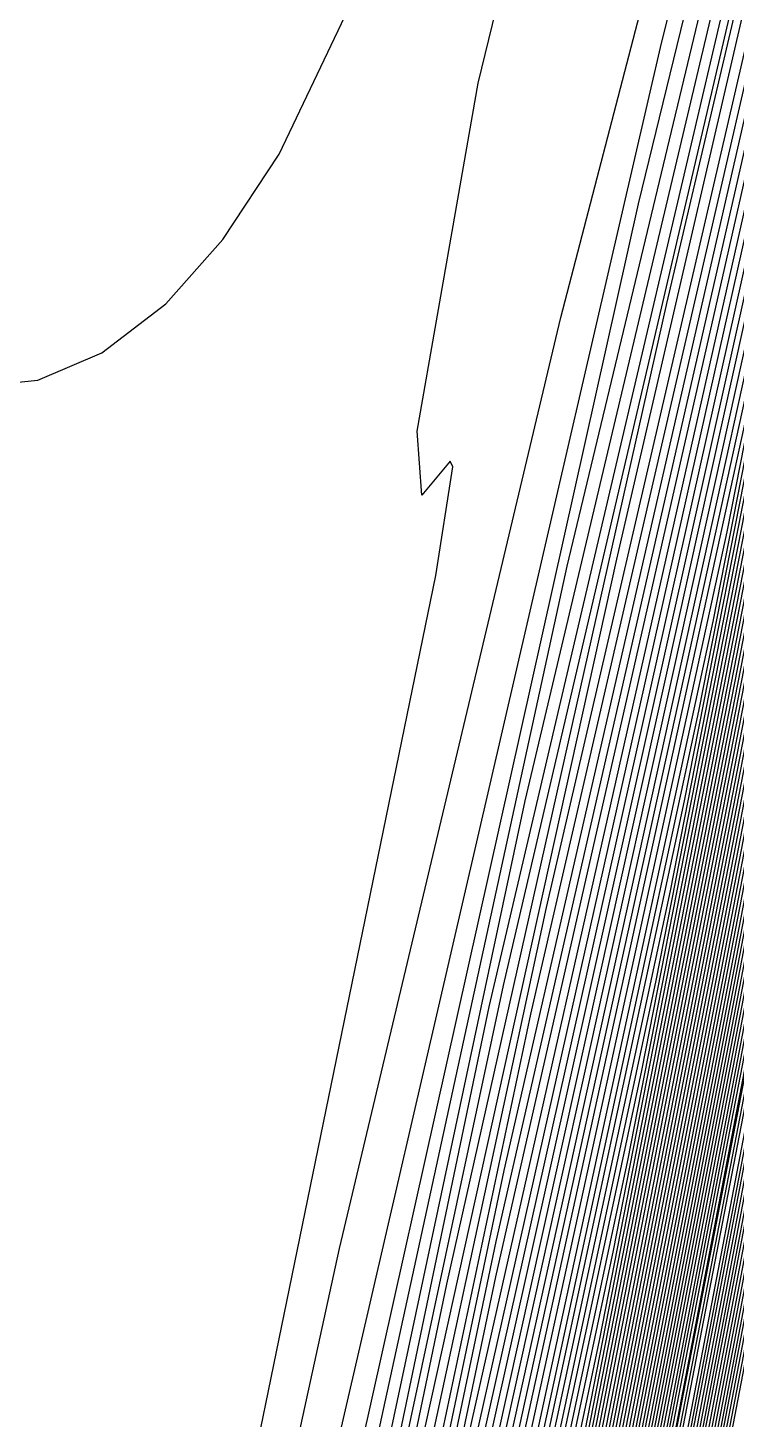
# Model space of a CAD drawing. Header units: inches. Extents: x 2608994 to 2618701, y 1261813 to 1271655.
# Drawn here: x 2617539.5 to 2617659.1, y 1264000.7 to 1264235.6 of the extents above; entities that cross this region are included whole.
import ezdxf

# ---------------------------------------------------------------- set-up
doc = ezdxf.new("R2010")
doc.units = ezdxf.units.IN
doc.header["$MEASUREMENT"] = 0

msp = doc.modelspace()

# ---------------------------------------------------------------- linework, layer by layer
for points, elevation in [([(2617539.4, 1263542.32), (2617631.2, 1263983.52), (2617741.94, 1264550.32), (2617830.4, 1265079.6), (2617853.2, 1265230.5), (2617858.71, 1265285.92), (2617636, 1265608.53), (2617402.19, 1265955.52), (2617339.8, 1266044.32), (2617274.58, 1266133.12), (2617176.06, 1266260.32), (2617079.2, 1266377.73), (2616959.2, 1266513.92), (2616849.32, 1266631.12), (2616799.6, 1266680.82), (2616755.2, 1266722.38), (2616712, 1266759.86), (2616670, 1266793.05), (2616438.4, 1266950.04)], 295), ([(2617518.4, 1263344.36), (2617590.4, 1263705.44), (2617758.13, 1264577.92), (2617844.8, 1265075.97), (2617907.2, 1265447.19), (2617942, 1265673.56), (2617949.2, 1265731.95), (2617949.82, 1265756.32), (2617727.67, 1266057.52), (2617618.12, 1266202.72), (2617502.34, 1266349.12), (2617385.92, 1266488.32), (2617236.1, 1266657.52), (2617095.81, 1266807.52), (2616954.54, 1266949.12)], 318), ([(2617518.4, 1263348.01), (2617595.2, 1263733.04), (2617757.64, 1264577.92), (2617843.6, 1265072.49), (2617904.8, 1265437.38), (2617938.4, 1265656.76), (2617945.6, 1265716.52), (2617945.6, 1265736.59), (2617713.86, 1266051.52), (2617608.3, 1266191.92), (2617493.92, 1266337.12), (2617380.4, 1266473.47), (2617232.98, 1266640.72), (2617092.4, 1266791.67), (2616951.43, 1266933.52)], 317), ([(2617539.52, 1263538.72), (2617628.8, 1263968.29), (2617742.44, 1264550.32), (2617832.8, 1265090.09), (2617856.8, 1265248.44), (2617862.8, 1265306.54), (2617668.81, 1265585.92), (2617411.94, 1265965.12), (2617347.48, 1266056.32), (2617280.98, 1266146.32), (2617180.94, 1266274.72), (2617083.45, 1266392.32), (2616962.42, 1266529.12), (2616850, 1266648.48), (2616800.8, 1266697.41), (2616754, 1266741.05), (2616710.8, 1266778.34), (2616668.8, 1266811.32), (2616491.2, 1266931.49)], 296), ([(2617532.8, 1263357.67), (2617768.94, 1264592.32), (2617888, 1265265.21), (2617966, 1265720.21), (2618009.2, 1265995.51), (2618018.74, 1266073.12), (2618019.29, 1266099.52), (2617814.8, 1266358.54), (2617730.71, 1266460.72), (2617648, 1266557.92), (2617569.54, 1266646.72), (2617482.95, 1266741.52), (2617301.2, 1266932.08)], 335), ([(2617561.6, 1263530.4), (2617764, 1264586.32), (2617867.6, 1265176.44), (2617938.4, 1265593.26), (2617976.8, 1265840.13), (2617985.2, 1265906.63), (2617986.4, 1265938.84), (2617825.55, 1266149.92), (2617719.99, 1266285.52), (2617620.07, 1266409.12), (2617521.73, 1266525.52), (2617400.35, 1266662.32), (2617266.88, 1266806.32), (2617148.62, 1266928.72)], 327), ([(2617548.4, 1263450.29), (2617766.36, 1264588.72), (2617876, 1265210.63), (2617950.4, 1265646.1), (2617991.2, 1265905.43), (2618000.8, 1265979.03), (2618003.2, 1266017.92), (2617889.15, 1266166.72), (2617769.27, 1266319.12), (2617667.36, 1266443.92), (2617650.4, 1266464.19), (2617648.2, 1266464.32), (2617649.2, 1266466.42), (2617580.62, 1266545.92), (2617475.13, 1266664.72), (2617358.66, 1266790.72), (2617229.68, 1266925.12)], 331), ([(2617526.8, 1263421.23), (2617606, 1263812.33), (2617747.68, 1264544.32), (2617814.8, 1264931.51), (2617873.6, 1265283.59), (2617906, 1265494.36), (2617913.2, 1265551.87), (2617913.9, 1265572.72), (2617544.66, 1266087.52), (2617445.82, 1266218.32), (2617345.5, 1266344.32), (2617212.7, 1266501.52), (2617080.36, 1266649.12), (2616939.09, 1266796.72), (2616811.6, 1266920.27)], 309), ([(2617519.6, 1263357.82), (2617598.8, 1263754.47), (2617756.94, 1264576.72), (2617840, 1265054.97), (2617900, 1265412.74), (2617933.6, 1265631.2), (2617940.8, 1265688.43), (2617942, 1265715.56), (2617705.43, 1266038.32), (2617601.28, 1266177.52), (2617488.44, 1266321.52), (2617376.17, 1266457.12), (2617229.88, 1266623.92), (2617090, 1266774.78), (2616949.6, 1266916.68)], 316), ([(2617554.4, 1263490.32), (2617764.26, 1264585.12), (2617868.8, 1265179.82), (2617940.8, 1265602.87), (2617980.4, 1265856.5), (2617989.04, 1265924.32), (2617990.68, 1265957.92), (2617855.65, 1266135.52), (2617738.88, 1266285.52), (2617645.6, 1266401.38), (2617542.82, 1266523.12), (2617428.17, 1266652.72), (2617301.88, 1266789.52), (2617179.81, 1266916.72)], 328), ([(2617552, 1263474.92), (2617764.96, 1264586.32), (2617872.4, 1265197.02), (2617944.4, 1265619.72), (2617984, 1265872.84), (2617993.6, 1265948.69), (2617994.8, 1265978.58), (2617855.34, 1266160.72), (2617747.38, 1266298.72), (2617650.4, 1266418.34), (2617558.81, 1266526.72), (2617450.62, 1266649.12), (2617331.25, 1266778.72), (2617206.18, 1266909.52)], 329), ([(2617531.6, 1263348.43), (2617769.64, 1264593.52), (2617890.4, 1265275.36), (2617969.6, 1265736.85), (2618012.8, 1266011.51), (2618022.4, 1266087.99), (2618023.6, 1266119.49), (2617834.17, 1266358.72), (2617681.02, 1266542.32), (2617604.28, 1266629.92), (2617523.77, 1266718.72), (2617346.53, 1266905.92)], 336), ([(2617517.2, 1263349.14), (2617602.4, 1263775.9), (2617756.02, 1264574.32), (2617837.6, 1265044.45), (2617896.4, 1265395.46), (2617930, 1265614.28), (2617937.2, 1265672.54), (2617937.83, 1265695.12), (2617696.15, 1266026.32), (2617594.27, 1266163.12), (2617482.98, 1266305.92), (2617371.32, 1266441.52), (2617225.71, 1266608.32), (2617088.34, 1266757.12), (2616947.2, 1266900.4)], 315), ([(2617533.31, 1263470.32), (2617610.8, 1263849.05), (2617746.18, 1264546.72), (2617808.8, 1264909.78), (2617862.8, 1265235.62), (2617891.6, 1265424.99), (2617897.6, 1265474.13), (2617897.6, 1265492.08), (2617663.6, 1265822.53), (2617659.88, 1265825.92), (2617658.8, 1265829.28), (2617506.96, 1266044.32), (2617423.57, 1266157.12), (2617338.02, 1266267.52), (2617222, 1266409.21), (2617100.8, 1266548.67), (2616968.99, 1266691.12), (2616850, 1266811.39), (2616758.94, 1266896.32)], 305), ([(2617549.6, 1263459.51), (2617765.66, 1264587.52), (2617874.8, 1265207.28), (2617948, 1265636.55), (2617988.8, 1265897.67), (2617997.33, 1265965.12), (2617998.77, 1265998.72), (2617871.74, 1266164.32), (2617760.69, 1266305.92), (2617667.2, 1266421.06), (2617576.94, 1266527.92), (2617474.22, 1266644.32), (2617360.67, 1266767.92), (2617237.18, 1266897.52)], 330), ([(2617528, 1263431.28), (2617607.2, 1263821.49), (2617747.41, 1264545.52), (2617816, 1264941.97), (2617872.4, 1265280.94), (2617903.6, 1265485.83), (2617909.6, 1265535.71), (2617909.6, 1265553.25), (2617534.3, 1266077.92), (2617440.47, 1266202.72), (2617343.66, 1266325.12), (2617215.9, 1266477.52), (2617086.4, 1266623.12), (2616946.74, 1266770.32), (2616822.87, 1266891.52)], 308), ([(2617524.4, 1263389.85), (2617606, 1263797.32), (2617755.97, 1264576.72), (2617836.4, 1265040.94), (2617894, 1265385.55), (2617926.4, 1265597.32), (2617933.6, 1265656.93), (2617933.6, 1265675.51), (2617678.99, 1266025.12), (2617584.57, 1266152.32), (2617474.66, 1266293.92), (2617365.48, 1266427.12), (2617222.64, 1266591.52), (2617085.87, 1266740.32), (2616944.61, 1266884.32)], 314), ([(2617541.53, 1263574.72), (2617579.07, 1263759.52), (2617643.2, 1264059.57), (2617739.89, 1264552.72), (2617810, 1264973.63), (2617831.6, 1265114.27), (2617839.36, 1265176.72), (2617838.8, 1265184.07), (2617671.64, 1265426.32), (2617672.64, 1265427.52), (2617541.2, 1265621.56), (2617350.84, 1265912.32), (2617241.25, 1266069.52), (2617149.2, 1266191.92), (2617053.44, 1266310.72), (2616942.63, 1266439.12), (2616836.8, 1266554.2), (2616788.8, 1266603.07), (2616754, 1266635.99), (2616709.6, 1266674.88), (2616668.8, 1266707.41), (2616634, 1266732.22), (2616516.4, 1266808.56), (2616406, 1266882.96)], 290), ([(2617541.92, 1263572.32), (2617577.75, 1263748.72), (2617640.8, 1264044.37), (2617740.4, 1264552.72), (2617817.2, 1265014.56), (2617837.6, 1265149.48), (2617843.29, 1265203.12), (2617595.2, 1265566.32), (2617349.82, 1265937.52), (2617294.18, 1266017.92), (2617234.26, 1266100.72), (2617137.88, 1266226.72), (2617039.45, 1266346.72), (2616934.59, 1266466.72), (2616815.2, 1266594.3), (2616776.8, 1266632.25), (2616738.4, 1266667.42), (2616700, 1266700.14), (2616664, 1266728.25), (2616437.2, 1266879.47)], 291), ([(2617533.71, 1263476.32), (2617612, 1263858.26), (2617745.69, 1264546.72), (2617805.2, 1264891.91), (2617858, 1265210.46), (2617886.8, 1265398.81), (2617892.9, 1265446.72), (2617894, 1265471.12), (2617498.49, 1266032.32), (2617416.45, 1266143.92), (2617332.3, 1266253.12), (2617216.97, 1266394.72), (2617098.62, 1266531.52), (2616968.23, 1266673.12), (2616850, 1266793.27), (2616757.75, 1266879.52)], 304), ([(2617541.2, 1263410.13), (2617767.06, 1264589.92), (2617880.8, 1265234.65), (2617956.4, 1265677.36), (2617997.2, 1265938.66), (2618005.77, 1266007.12), (2618006.9, 1266039.52), (2617780.78, 1266328.72), (2617691.59, 1266437.92), (2617605.14, 1266539.92), (2617511.9, 1266645.52), (2617406.8, 1266760.12), (2617295.77, 1266877.12)], 332), ([(2617540.45, 1263551.92), (2617633.6, 1263998.75), (2617741.6, 1264551.14), (2617829.2, 1265076.7), (2617850.8, 1265221.4), (2617854.58, 1265253.52), (2617854.4, 1265266.38), (2617669.6, 1265533.01), (2617388.36, 1265951.92), (2617328.72, 1266037.12), (2617266.42, 1266122.32), (2617169.3, 1266248.32), (2617074.66, 1266363.52), (2616956.8, 1266497.86), (2616848.11, 1266614.32), (2616798.4, 1266664.26), (2616756.4, 1266703.72), (2616713.2, 1266741.4), (2616671.2, 1266774.79), (2616638.8, 1266797.96), (2616527.2, 1266871.71)], 294), ([(2617513.6, 1263305.33), (2617577.2, 1263625.7), (2617760.72, 1264581.52), (2617855.6, 1265124.69), (2617921.6, 1265515.7), (2617957.6, 1265749.03), (2617965.42, 1265812.72), (2617966, 1265837.77), (2617770.91, 1266098.32), (2617654.38, 1266250.72), (2617528.51, 1266406.72), (2617408, 1266548.01), (2617255.33, 1266717.52), (2617111.8, 1266868.72)], 322), ([(2617538.8, 1263394.7), (2617767.76, 1264591.12), (2617882, 1265237.97), (2617958.8, 1265686.84), (2618000.8, 1265954.8), (2618010.4, 1266032.26), (2618011.21, 1266058.72), (2617908.29, 1266191.92), (2617796.2, 1266333.52), (2617706.9, 1266442.72), (2617620.37, 1266544.72), (2617530.32, 1266646.72), (2617430.26, 1266755.92), (2617324.56, 1266867.52)], 333), ([(2617520.8, 1263375.08), (2617604.8, 1263794.14), (2617753.6, 1264566.31), (2617829.2, 1265002.25), (2617888, 1265353.38), (2617921.6, 1265571.62), (2617928.8, 1265628.62), (2617930, 1265654.43), (2617660, 1266026.58), (2617657.71, 1266027.52), (2617658.8, 1266029.47), (2617578.52, 1266136.72), (2617471.14, 1266275.92), (2617362.67, 1266409.12), (2617220.65, 1266573.52), (2617084.54, 1266722.32), (2616943.6, 1266866.7)], 313), ([(2617511.42, 1263417.52), (2617541.85, 1263580.72), (2617580.38, 1263770.32), (2617645.6, 1264074.75), (2617739.39, 1264552.72), (2617806.4, 1264955.33), (2617826.8, 1265087.67), (2617835.52, 1265156.32), (2617835.2, 1265163.05), (2617614.37, 1265486.32), (2617494.4, 1265666.97), (2617338.96, 1265906.32), (2617232.42, 1266059.92), (2617142.61, 1266179.92), (2617047.24, 1266298.72), (2616940, 1266423.53), (2616835.66, 1266537.52), (2616788.8, 1266585.5), (2616754.76, 1266617.92), (2616710.8, 1266656.58), (2616668.8, 1266690.18), (2616632.8, 1266715.84), (2616516.4, 1266791), (2616407.2, 1266864.24)], 289), ([(2617541.49, 1263561.52), (2617636, 1264013.96), (2617741.17, 1264551.52), (2617824.4, 1265050.96), (2617846, 1265194.46), (2617850.8, 1265234.1), (2617850.8, 1265245.38), (2617619.2, 1265582.04), (2617376.26, 1265945.92), (2617319.42, 1266027.52), (2617259.2, 1266110.32), (2617165.42, 1266232.72), (2617070.3, 1266349.12), (2616955.04, 1266481.12), (2616846.93, 1266597.52), (2616797.2, 1266647.73), (2616757.6, 1266685.09), (2616713.2, 1266723.97), (2616672.4, 1266756.54), (2616638.8, 1266780.69), (2616514.35, 1266862.72)], 293), ([(2617534.33, 1263483.52), (2617613.2, 1263867.48), (2617745.21, 1264546.72), (2617802.8, 1264881.11), (2617854.4, 1265192.73), (2617883.2, 1265381.28), (2617889.2, 1265428.8), (2617890.13, 1265450.32), (2617488.34, 1266022.72), (2617408.47, 1266131.92), (2617326.61, 1266238.72), (2617212.89, 1266379.12), (2617098.28, 1266512.32), (2616967.6, 1266654.98), (2616850.04, 1266775.12), (2616757.6, 1266861.84)], 303), ([(2617514.8, 1263315.07), (2617578.4, 1263634.87), (2617759.6, 1264578.03), (2617850.8, 1265100.34), (2617915.6, 1265483.94), (2617952.8, 1265723.76), (2617961.2, 1265790.75), (2617962.32, 1265816.32), (2617767.7, 1266077.92), (2617649.2, 1266233.44), (2617523.91, 1266389.92), (2617400.67, 1266535.12), (2617246.62, 1266706.72), (2617102.19, 1266859.12)], 321), ([(2617531.6, 1263453.65), (2617608.4, 1263830.67), (2617746.93, 1264545.52), (2617811.2, 1264917.12), (2617867.6, 1265255.92), (2617898.8, 1265459.76), (2617904.8, 1265507.25), (2617906, 1265532.26), (2617527.48, 1266063.52), (2617438.81, 1266182.32), (2617347.6, 1266298.72), (2617228, 1266443.05), (2617100.72, 1266587.92), (2616965.9, 1266731.92), (2616846.4, 1266851.06)], 307), ([(2617537.6, 1263385.46), (2617768.46, 1264592.32), (2617886.8, 1265261.92), (2617963.6, 1265710.77), (2618005.6, 1265979.48), (2618014, 1266046.79), (2618015.2, 1266079.75), (2617809.76, 1266340.72), (2617648, 1266535.39), (2617558.52, 1266637.12), (2617461.03, 1266743.92), (2617358.8, 1266852.3)], 334), ([(2617523.2, 1263391.22), (2617602.4, 1263784.87), (2617750, 1264549.14), (2617824.4, 1264977.59), (2617884.4, 1265335.99), (2617918, 1265554.54), (2617925.2, 1265612.51), (2617925.85, 1265633.92), (2617570.68, 1266123.52), (2617464.4, 1266262), (2617357.86, 1266393.52), (2617218.65, 1266555.52), (2617082.8, 1266704.76), (2616942.15, 1266849.52)], 312), ([(2617522, 1263292.8), (2617770.6, 1264593.52), (2617894, 1265288.78), (2617975.6, 1265762.85), (2618020, 1266043.44), (2618029.86, 1266119.92), (2618032.19, 1266143.92), (2618032, 1266159.08), (2617945.79, 1266268.72), (2617836.23, 1266404.32), (2617724.54, 1266537.52), (2617644.81, 1266627.52), (2617645.6, 1266629.57), (2617644.4, 1266629.29), (2617546, 1266737.72), (2617440.78, 1266849.52)], 338), ([(2617535.42, 1263493.12), (2617615.6, 1263882.76), (2617744.94, 1264547.92), (2617801.6, 1264877.4), (2617852, 1265182.46), (2617879.6, 1265363.7), (2617885.6, 1265411.97), (2617886.02, 1265429.92), (2617479.09, 1266011.92), (2617402, 1266117.93), (2617320.93, 1266224.32), (2617208.82, 1266363.52), (2617096.87, 1266494.32), (2616967.85, 1266635.92), (2616850, 1266757.04), (2616756.4, 1266845.11)], 302), ([(2617516, 1263324.81), (2617584.4, 1263668.67), (2617759.53, 1264580.32), (2617850.8, 1265103.86), (2617914.4, 1265481.51), (2617950.4, 1265715.77), (2617957.6, 1265775.45), (2617957.81, 1265797.12), (2617759.08, 1266064.72), (2617650.4, 1266208.33), (2617522.26, 1266369.52), (2617395.74, 1266519.52), (2617242.37, 1266691.12), (2617099.67, 1266842.32)], 320), ([(2617524.4, 1263401.2), (2617603.6, 1263794.02), (2617748.8, 1264545.19), (2617819.6, 1264952.88), (2617879.6, 1265311.16), (2617913.2, 1265528.8), (2617920.4, 1265584.67), (2617922.1, 1265612.32), (2617660, 1265977.53), (2617562.87, 1266110.32), (2617457.5, 1266248.32), (2617351.08, 1266380.32), (2617209.27, 1266545.92), (2617072.88, 1266695.92), (2616931.89, 1266841.12)], 311), ([(2617540.41, 1263560.32), (2617575.43, 1263733.12), (2617638.4, 1264029.17), (2617740.67, 1264551.52), (2617814.8, 1264995.08), (2617837.6, 1265142.45), (2617847.22, 1265217.52), (2617846.95, 1265224.72), (2617609.6, 1265570.59), (2617377.25, 1265920.72), (2617317.79, 1266007.12), (2617257.32, 1266091.12), (2617161.56, 1266217.12), (2617063.96, 1266337.12), (2616947.99, 1266470.32), (2616839.2, 1266587.55), (2616791.2, 1266635.93), (2616752.8, 1266671.96), (2616709.6, 1266709.57), (2616668.8, 1266741.94), (2616636.4, 1266765.05), (2616526, 1266837.33)], 292), ([(2617520.8, 1263283.55), (2617771.6, 1264596.37), (2617897.6, 1265305.73), (2617980.4, 1265786.59), (2618024.8, 1266067.82), (2618034.4, 1266143.34), (2618035.88, 1266179.92), (2617834.22, 1266430.72), (2617746.39, 1266535.12), (2617662.4, 1266631.46), (2617571.2, 1266732.09), (2617472.28, 1266837.52)], 339), ([(2617517.2, 1263258.87), (2617774, 1264604.32), (2617904.8, 1265339.55), (2617988.8, 1265826.77), (2618033.2, 1266107.97), (2618042.88, 1266184.72), (2618044.75, 1266209.92), (2618044.02, 1266220.72), (2617852.02, 1266457.12), (2617770.4, 1266553.54), (2617689.9, 1266645.52), (2617606, 1266737.96), (2617512.58, 1266837.52)], 341), ([(2617537.6, 1263516.48), (2617621.6, 1263922.54), (2617743.69, 1264549.12), (2617796.8, 1264859.14), (2617843.6, 1265143.99), (2617868.8, 1265310.69), (2617873.62, 1265349.52), (2617874.13, 1265368.72), (2617664.8, 1265668.62), (2617446.52, 1265986.72), (2617374.4, 1266087.3), (2617300.35, 1266185.92), (2617194.78, 1266319.12), (2617090.61, 1266442.72), (2616971.2, 1266575.91), (2616850.81, 1266701.92), (2616793.6, 1266757.6), (2616749.2, 1266798.28), (2616704.8, 1266835.81)], 299), ([(2617535.57, 1263497.92), (2617618, 1263898.03), (2617744.45, 1264547.92), (2617800.4, 1264873.7), (2617849.6, 1265172.18), (2617876, 1265346.08), (2617882, 1265395.33), (2617882, 1265409.9), (2617707.7, 1265657.92), (2617467.33, 1266004.72), (2617392.6, 1266107.92), (2617314.35, 1266211.12), (2617204.78, 1266347.92), (2617096, 1266475.72), (2616969.34, 1266615.52), (2616851.02, 1266737.92), (2616792.4, 1266794.41), (2616748, 1266834.74)], 301), ([(2617518.4, 1263268.1), (2617772.43, 1264598.32), (2617900, 1265315.82), (2617982.8, 1265795.93), (2618028.4, 1266083.67), (2618038.16, 1266159.52), (2618040.28, 1266199.12), (2617959.6, 1266301.12), (2617849.6, 1266436.08), (2617764.21, 1266537.52), (2617679.47, 1266634.72), (2617591.43, 1266731.92), (2617494.67, 1266835.12)], 340), ([(2617512.91, 1263434.32), (2617543.62, 1263598.72), (2617585, 1263801.52), (2617650.4, 1264105.1), (2617738.6, 1264553.92), (2617801.6, 1264933.68), (2617820.8, 1265059.2), (2617828, 1265117.61), (2617826.83, 1265122.72), (2617672.48, 1265348.32), (2617540, 1265546.42), (2617304.27, 1265911.12), (2617213.19, 1266043.12), (2617127.69, 1266158.32), (2617034.02, 1266275.92), (2616933.84, 1266393.52), (2616832, 1266505.72), (2616754, 1266583.98), (2616709.6, 1266623.1), (2616667.6, 1266656.73), (2616630.4, 1266683.13), (2616511.6, 1266759.07), (2616401.2, 1266832.56)], 287), ([(2617538.45, 1263529.12), (2617626.4, 1263953.05), (2617742.8, 1264549.6), (2617836.4, 1265108.1), (2617861.6, 1265275.11), (2617866.4, 1265315.36), (2617866.4, 1265327.66), (2617666.74, 1265614.72), (2617423.41, 1265972.32), (2617356.93, 1266065.92), (2617287.41, 1266159.52), (2617185.85, 1266289.12), (2617086.4, 1266408.45), (2616962.8, 1266547.46), (2616849.44, 1266667.12), (2616796, 1266719.79), (2616752.8, 1266759.76), (2616708.4, 1266797.82), (2616667.6, 1266829.6)], 297), ([(2617532.8, 1263463.73), (2617609.6, 1263839.85), (2617746.45, 1264545.52), (2617808.8, 1264906.38), (2617864, 1265238.31), (2617894, 1265433.75), (2617901.2, 1265490.62), (2617901.99, 1265511.52), (2617518.94, 1266051.52), (2617432, 1266168.63), (2617343.76, 1266281.92), (2617225.18, 1266425.92), (2617101.47, 1266567.52), (2616966.4, 1266712.62), (2616847.6, 1266831.81)], 306), ([(2617517.2, 1263334.58), (2617588, 1263690.13), (2617758.61, 1264577.92), (2617848.4, 1265093.42), (2617910.8, 1265464.37), (2617945.6, 1265690.33), (2617952.83, 1265747.92), (2617954, 1265776.7), (2617735.28, 1266071.92), (2617624.27, 1266218.32), (2617506.89, 1266365.92), (2617390.82, 1266503.92), (2617238.8, 1266674.79), (2617097.2, 1266825.47)], 319), ([(2617564, 1263545.78), (2617763.2, 1264584.57), (2617865.2, 1265166.13), (2617934.8, 1265576.35), (2617973.2, 1265823.72), (2617981.6, 1265891.5), (2617982.3, 1265918.32), (2617821.32, 1266130.72), (2617708.77, 1266275.92), (2617606.17, 1266403.12), (2617503.81, 1266524.32), (2617372.58, 1266671.92), (2617231.87, 1266823.12)], 326), ([(2617529.2, 1263333.01), (2617770.34, 1264594.72), (2617892.8, 1265285.5), (2617973.2, 1265753.46), (2618016.4, 1266027.49), (2618026, 1266102.58), (2618027.72, 1266139.12), (2617935.58, 1266256.72), (2617823.45, 1266395.92), (2617734.5, 1266502.72), (2617647.45, 1266603.52), (2617552.43, 1266709.12), (2617448.28, 1266820.72)], 337), ([(2617537.6, 1263520.61), (2617624, 1263937.8), (2617743.2, 1264549.12), (2617795.6, 1264855.42), (2617841.2, 1265133.62), (2617865.2, 1265292.93), (2617870.04, 1265332.72), (2617870, 1265348.65), (2617667.2, 1265639.39), (2617434.93, 1265979.52), (2617366.44, 1266075.52), (2617293.87, 1266172.72), (2617190.79, 1266303.52), (2617089.24, 1266424.72), (2616964, 1266564.92), (2616850, 1266684.64), (2616799.6, 1266734.1), (2616751.6, 1266778.48), (2616707.2, 1266816.32)], 298), ([(2617536.4, 1263506.25), (2617619.2, 1263907.27), (2617744, 1264548.11), (2617844.8, 1265146.82), (2617871.2, 1265319.72), (2617877.2, 1265366.46), (2617878.4, 1265388.86), (2617694.93, 1265650.72), (2617456.48, 1265996.32), (2617383.84, 1266097.12), (2617307.8, 1266197.92), (2617199.76, 1266333.52), (2617093.6, 1266458.87), (2616967.48, 1266598.72), (2616851.2, 1266719.63), (2616793.6, 1266775.43), (2616749.2, 1266815.97)], 300), ([(2617512.17, 1263434.32), (2617543.91, 1263604.72), (2617586.29, 1263812.32), (2617652.8, 1264120.26), (2617738.32, 1264555.12), (2617799.2, 1264922.83), (2617817.2, 1265040.75), (2617823.96, 1265096.32), (2617823.2, 1265101.73), (2617673.2, 1265321.37), (2617553.2, 1265500.65), (2617442.8, 1265669.92), (2617302.91, 1265889.52), (2617205.38, 1266032.32), (2617122.14, 1266145.12), (2617028.97, 1266262.72), (2616931.35, 1266377.92), (2616830.8, 1266489.22), (2616753.13, 1266567.52), (2616708.4, 1266606.93), (2616667.6, 1266639.59), (2616629.2, 1266666.81), (2616511.65, 1266741.52), (2616402.4, 1266813.87)], 286), ([(2617525.6, 1263411.2), (2617604.8, 1263803.17), (2617748.38, 1264545.52), (2617818.4, 1264949.25), (2617877.2, 1265301.09), (2617909.6, 1265511.6), (2617916.8, 1265568.21), (2617918, 1265593.34), (2617552.41, 1266100.72), (2617451.18, 1266233.92), (2617349.28, 1266361.12), (2617212.58, 1266521.92), (2617080.4, 1266668.5), (2616940, 1266814.43)], 310), ([(2617472.8, 1263084.36), (2617753.55, 1264537.12), (2617899.88, 1265376.52)], 324), ([(2617473.05, 1263088.72), (2617753.07, 1264537.12), (2617899.4, 1265376.54)], 323), ([(2617473.31, 1263083.92), (2617753.8, 1264535.92), (2617900.43, 1265376.52)], 325), ([(2617511.76, 1263423.52), (2617542.85, 1263590.32), (2617582.69, 1263785.92), (2617648, 1264089.93), (2617739.11, 1264553.92), (2617804, 1264944.52)], 288), ([(2617511.45, 1263434.32), (2617544.19, 1263610.72), (2617588.59, 1263827.92), (2617655.2, 1264135.42), (2617737.81, 1264555.12), (2617795.6, 1264904.35)], 285), ([(2617510.51, 1263433.12), (2617545.17, 1263620.32), (2617599.25, 1263883.12), (2617657.6, 1264150.56), (2617737.3, 1264555.12), (2617793.2, 1264893.42)], 284), ([(2617510.6, 1263437.92), (2617545.43, 1263626.32), (2617600.5, 1263893.92), (2617661.2, 1264171.53), (2617737.01, 1264556.32), (2617790.8, 1264882.46)], 283), ([(2617510.47, 1263441.52), (2617545.44, 1263631.12), (2617601.74, 1263904.72), (2617663.6, 1264186.64), (2617736.5, 1264556.32), (2617787.2, 1264863.85)], 282), ([(2617509.51, 1263440.32), (2617546.62, 1263641.92), (2617604.25, 1263921.52), (2617666, 1264201.76), (2617736.21, 1264557.52), (2617784.8, 1264852.82)], 281), ([(2617509.36, 1263443.92), (2617546.61, 1263646.72), (2617605.21, 1263931.12), (2617668.4, 1264216.86), (2617735.7, 1264557.52), (2617782.4, 1264841.76)], 280), ([(2617508.39, 1263442.72), (2617546.82, 1263652.72), (2617605.39, 1263937.12), (2617672, 1264237.73), (2617735.19, 1264557.52), (2617778.8, 1264823.02)], 279), ([(2617508.22, 1263446.32), (2617547.71, 1263662.32), (2617607.87, 1263953.92), (2617674.4, 1264252.81), (2617734.9, 1264558.72), (2617776.4, 1264811.88)], 278), ([(2617508.04, 1263449.92), (2617547.89, 1263668.32), (2617609.06, 1263964.72), (2617676.8, 1264267.89), (2617734.39, 1264558.72), (2617772.8, 1264793.05)], 277), ([(2617492, 1263387.05), (2617528.6, 1263599.92), (2617568.11, 1263802.72), (2617624.45, 1264069.12), (2617693.6, 1264369.61), (2617720, 1264500.9), (2617740.4, 1264612.33), (2617766.93, 1264787.92)], 271), ([(2617507.03, 1263448.72), (2617547.81, 1263673.12), (2617610.22, 1263975.52), (2617680.4, 1264288.68), (2617733.87, 1264558.72), (2617770.4, 1264781.84)], 276), ([(2617510.61, 1263475.12), (2617550.29, 1263691.12), (2617612.67, 1263992.32), (2617682.8, 1264303.74), (2617733.59, 1264559.92), (2617769.2, 1264778.31)], 275), ([(2617499.2, 1263439.93), (2617539.53, 1263664.72), (2617588.58, 1263908.32), (2617627.1, 1264087.12), (2617696, 1264384.72), (2617710.4, 1264455), (2617735.58, 1264586.32), (2617763.27, 1264767.52)], 270), ([(2617516.58, 1263520.72), (2617559.77, 1263749.92), (2617618.57, 1264030.72), (2617687.6, 1264333.87), (2617732.56, 1264559.92), (2617765.6, 1264763.64)], 273), ([(2617514.22, 1263501.52), (2617561.15, 1263751.12), (2617618.5, 1264024.72), (2617685.2, 1264318.79), (2617733.08, 1264559.92), (2617765.6, 1264759.32)], 274), ([(2617408, 1263563.28), (2617481.2, 1263589.21), (2617492, 1263611.6), (2617518.4, 1263681.27), (2617542.4, 1263767.28), (2617565.2, 1263858.88), (2617642.62, 1264205.92), (2617720, 1264522.86), (2617729.61, 1264571.92), (2617736.85, 1264623.52), (2617727.55, 1264643.92), (2617712.91, 1264670.32), (2617662.4, 1264748.04)], 263), ([(2617507.6, 1263497.97), (2617548.92, 1263719.92), (2617601.88, 1263977.92), (2617638.94, 1264145.92), (2617705.6, 1264434.01), (2617731.2, 1264563.52), (2617759.62, 1264747.12)], 269), ([(2617321.6, 1263590.8), (2617409.2, 1263632.88), (2617494.4, 1263663.04), (2617506.4, 1263684.51), (2617525.6, 1263729.98), (2617542.4, 1263788.53), (2617560.05, 1263859.12), (2617646.3, 1264232.32), (2617723.6, 1264543.38), (2617733.2, 1264603.36), (2617722.32, 1264629.52), (2617703.55, 1264663.12), (2617654.87, 1264736.32)], 262), ([(2617554.96, 1263859.12), (2617592.11, 1264029.52), (2617629.51, 1264186.72), (2617724.8, 1264553.07), (2617729.63, 1264579.12), (2617726.08, 1264594.72), (2617721.18, 1264609.12), (2617712.8, 1264626.03), (2617682.8, 1264674.69), (2617638.4, 1264737.83)], 261), ([(2617514.8, 1263549.01), (2617557.31, 1263769.12), (2617610.27, 1264023.52), (2617647.39, 1264189.12), (2617705.6, 1264437.19), (2617730.8, 1264564.12), (2617755.71, 1264726.72)], 268), ([(2617521.47, 1263554.32), (2617561.02, 1263761.92), (2617619.93, 1264042.72), (2617691.2, 1264354.54), (2617732.05, 1264559.92), (2617758.4, 1264721.24)], 272), ([(2617479.45, 1263463.12), (2617531.6, 1263659.68), (2617617.41, 1264070.32), (2617710.4, 1264466.99), (2617730.1, 1264565.92), (2617746.4, 1264668.51), (2617747.6, 1264686.83)], 266), ([(2617484.3, 1263453.52), (2617523.2, 1263604.76), (2617582.59, 1263899.92), (2617619.82, 1264073.92), (2617708, 1264452.08), (2617730.61, 1264565.92), (2617748.8, 1264679.82)], 267), ([(2617486.66, 1263524.32), (2617514.8, 1263618.36), (2617542.4, 1263724.37), (2617623.45, 1264105.12), (2617712.8, 1264481.92), (2617729.6, 1264565.9), (2617744, 1264657.46), (2617744, 1264665.9), (2617736.37, 1264679.92)], 265), ([(2617472.8, 1263519.48), (2617514.8, 1263643.08), (2617552, 1263783.94), (2617630.54, 1264144.72), (2617716.4, 1264502.39), (2617729.1, 1264565.92), (2617740.52, 1264639.12), (2617740.4, 1264644.99), (2617723.69, 1264676.32)], 264), ([(2617550.55, 1263861.52), (2617608.4, 1264143.14), (2617611.25, 1264161.52), (2617610.8, 1264162.48), (2617606, 1264156.75), (2617605.21, 1264167.52), (2617615.51, 1264226.32), (2617642.52, 1264336.72)], 260), ([(2617541.2, 1264176.13), (2617552, 1264180.74), (2617562.8, 1264189.03), (2617572.4, 1264199.92), (2617581.94, 1264214.32), (2617602.4, 1264257.34)], 259), ([(2617450.19, 1264252.72), (2617445.46, 1264225.12), (2617447.63, 1264214.32), (2617453.6, 1264205.04), (2617460.8, 1264199.24), (2617472.8, 1264192.77), (2617512.4, 1264177.55), (2617526.8, 1264174.68), (2617541.2, 1264176.13)], 259)]:
    msp.add_lwpolyline(points, dxfattribs=dict(elevation=elevation))

doc.saveas('drawing.dxf')
